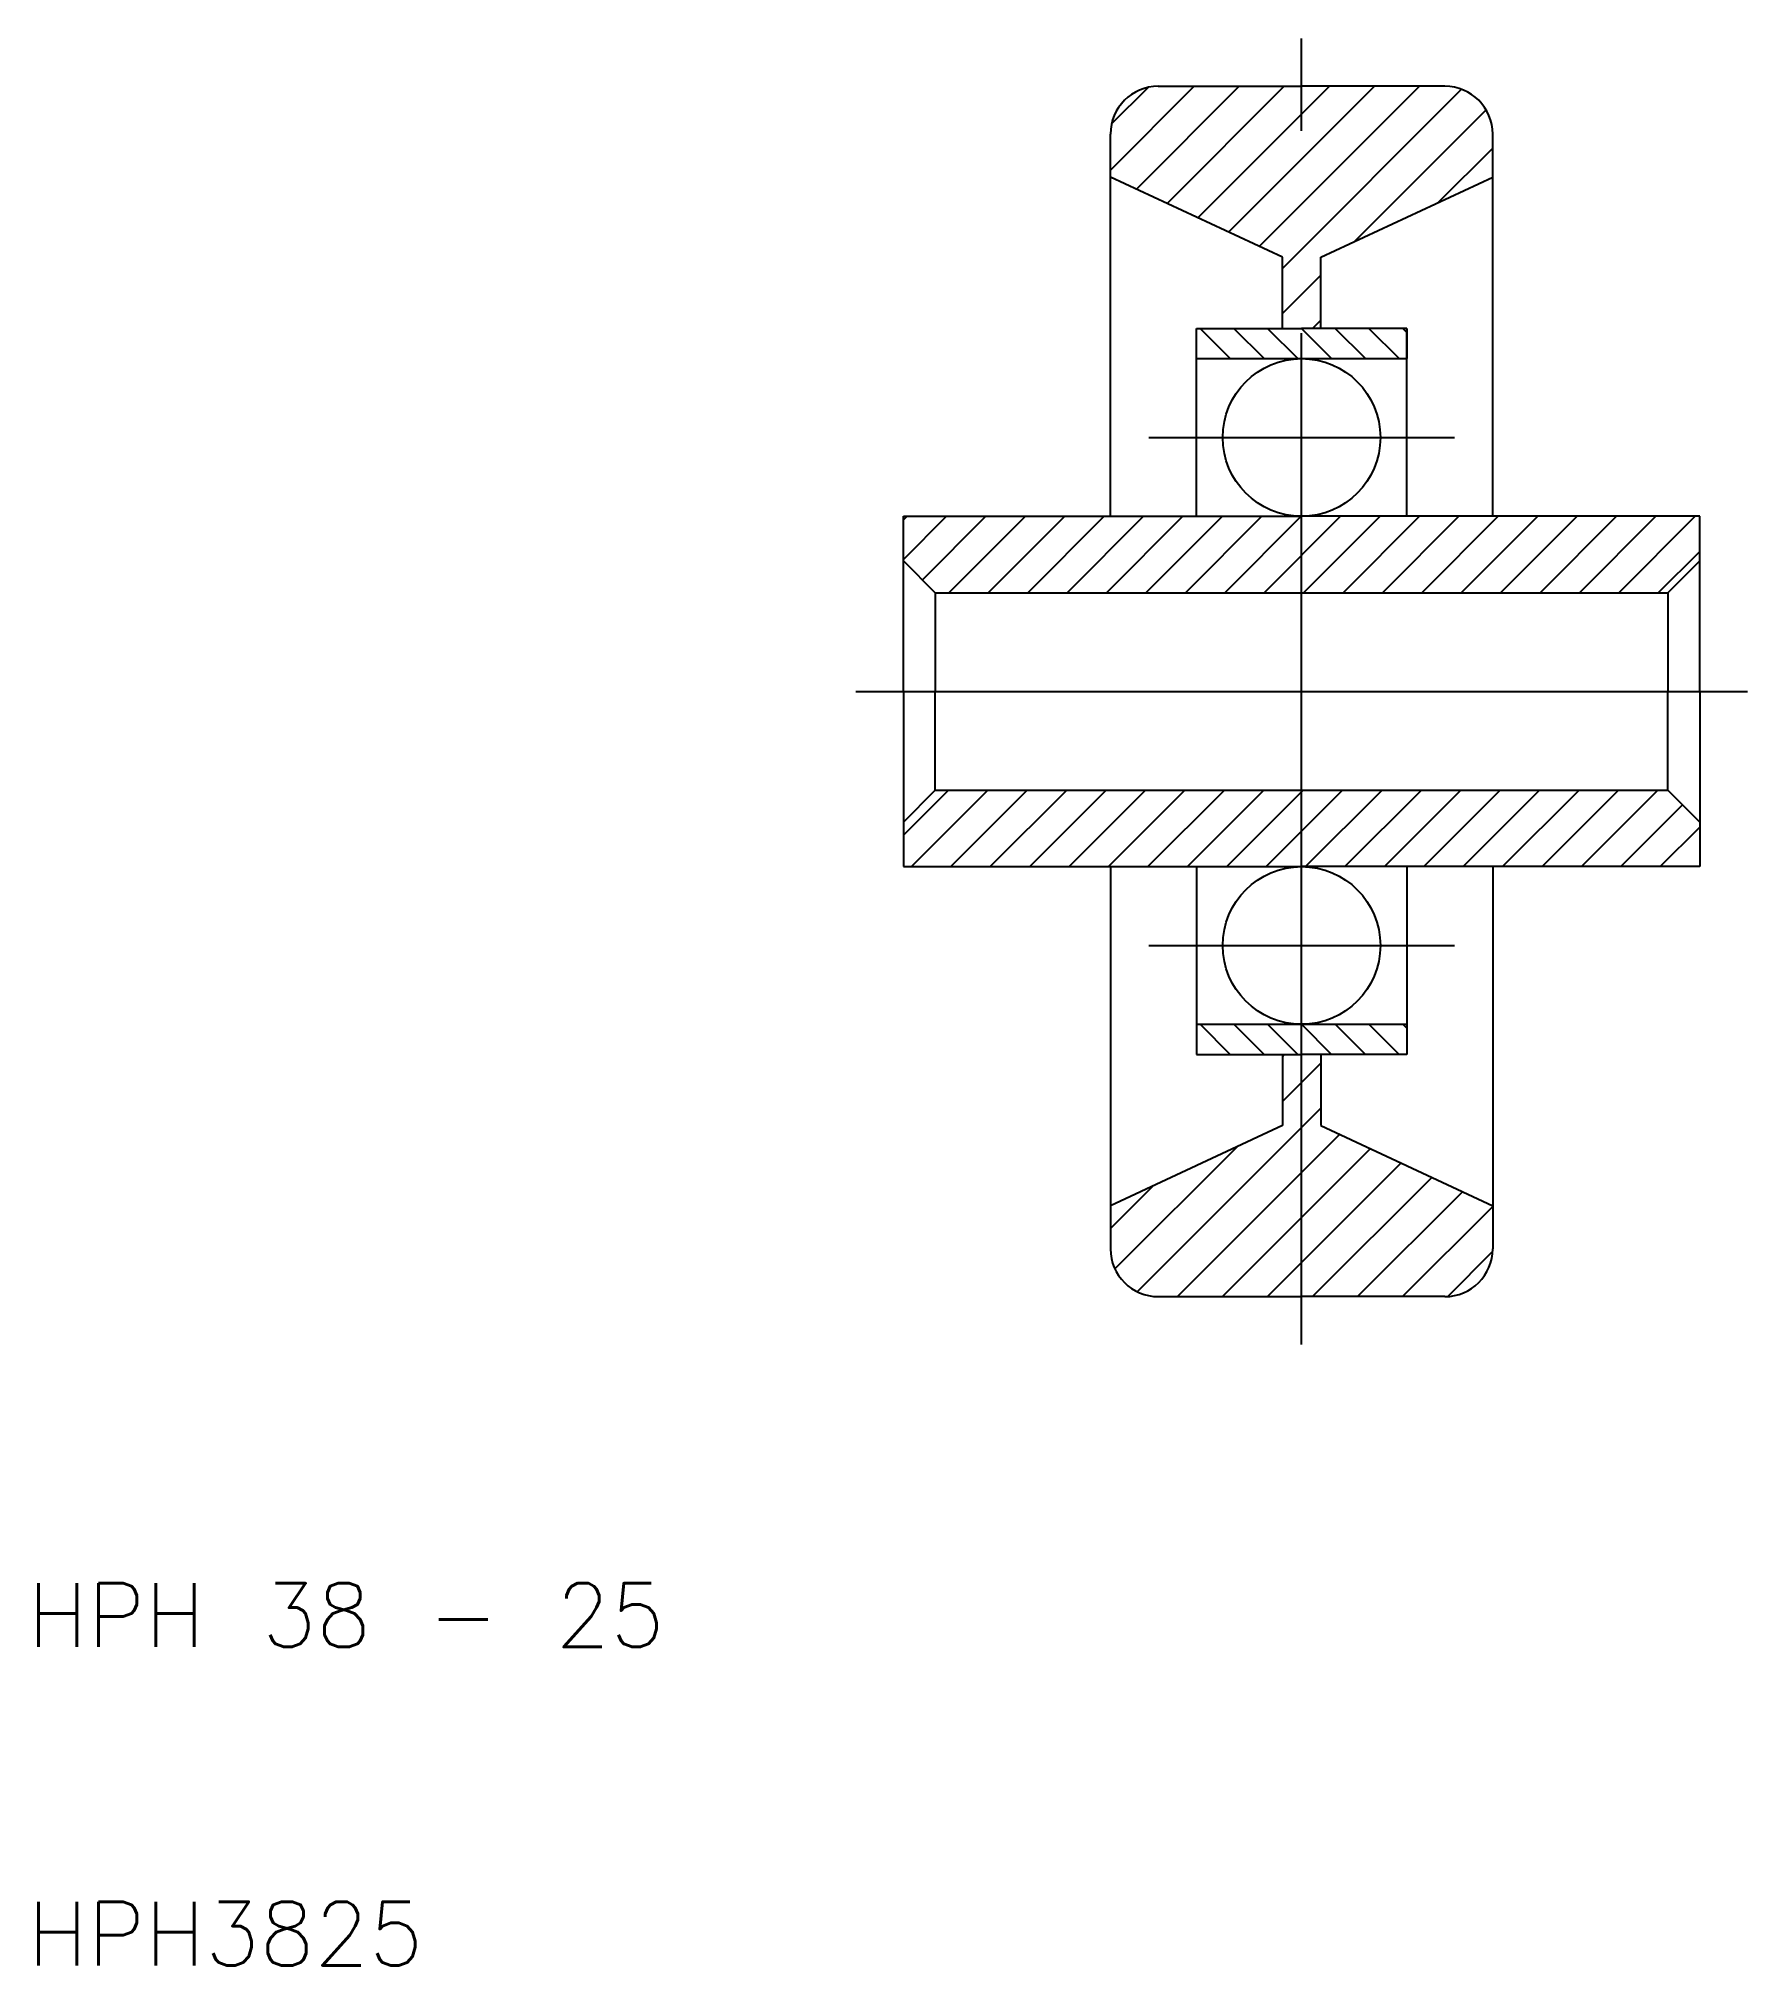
# Model space of a CAD drawing. Extents: x 10.3 to 64, y 10 to 70.5.
import ezdxf

# ---------------------------------------------------------------- set-up
doc = ezdxf.new("R2010")
doc.units = 0
doc.linetypes.add('CENTER', pattern=[50.8, 31.75, -6.35, 6.35, -6.35])
doc.layers.get('0').update_dxf_attribs({"linetype": 'CONTINUOUS'})
doc.layers.add('CENTER', color=1, linetype='CENTER')
doc.styles.get("Standard").update_dxf_attribs({"font": 'txt.shx'})

msp = doc.modelspace()

# ---------------------------------------------------------------- linework, layer by layer
at = {"color": 3, "linetype": 'CONTINUOUS'}
for p, q in [((44, 66.371), (46.629, 69)), ((44.814, 65.77), (48.044, 69)), ((45.779, 65.321), (49.458, 69)), ((46.743, 64.871), (50.872, 69)), ((47.707, 64.421), (52.286, 69)), ((48.672, 63.971), (53.701, 69)), ((44.034, 67.819), (45.181, 68.966)), ((49.4, 63.285), (55.021, 68.907)), ((51.651, 64.122), (55.792, 68.263)), ((54.301, 65.358), (56, 67.057)), ((49.4, 61.871), (50.6, 63.071)), ((46.811, 61.4), (47.761, 60.45)), ((47.871, 61.4), (48.821, 60.45)), ((48.932, 61.4), (49.882, 60.45)), ((49.993, 61.4), (50.943, 60.45)), ((50.343, 61.4), (50.6, 61.657)), ((51.053, 61.4), (52.003, 60.45)), ((52.114, 61.4), (53.064, 60.45)), ((53.175, 61.4), (53.3, 61.275)), ((37.5, 54.148), (38.852, 55.5)), ((37.5, 55.386), (37.614, 55.5)), ((38.095, 53.505), (40.089, 55.5)), ((38.927, 53.1), (41.327, 55.5)), ((40.164, 53.1), (42.564, 55.5)), ((41.402, 53.1), (43.802, 55.5)), ((42.639, 53.1), (45.039, 55.5)), ((43.876, 53.1), (46.276, 55.5)), ((45.114, 53.1), (47.514, 55.5)), ((46.351, 53.1), (48.751, 55.5)), ((47.589, 53.1), (49.989, 55.5)), ((48.826, 53.1), (51.226, 55.5)), ((50.064, 53.1), (52.464, 55.5)), ((51.301, 53.1), (53.701, 55.5)), ((52.538, 53.1), (54.938, 55.5)), ((53.776, 53.1), (56.176, 55.5)), ((55.013, 53.1), (57.413, 55.5)), ((56.251, 53.1), (58.651, 55.5)), ((57.488, 53.1), (59.888, 55.5)), ((58.726, 53.1), (61.126, 55.5)), ((59.963, 53.1), (62.363, 55.5)), ((61.201, 53.1), (62.5, 54.399)), ((37.5, 45.486), (38.914, 46.9)), ((37.751, 44.5), (40.151, 46.9)), ((38.989, 44.5), (41.389, 46.9)), ((40.226, 44.5), (42.626, 46.9)), ((41.464, 44.5), (43.864, 46.9)), ((42.701, 44.5), (45.101, 46.9)), ((43.938, 44.5), (46.338, 46.9)), ((45.176, 44.5), (47.576, 46.9)), ((46.413, 44.5), (48.813, 46.9)), ((47.651, 44.5), (50.051, 46.9)), ((48.888, 44.5), (51.288, 46.9)), ((50.126, 44.5), (52.526, 46.9)), ((51.363, 44.5), (53.763, 46.9)), ((52.601, 44.5), (55.001, 46.9)), ((53.838, 44.5), (56.238, 46.9)), ((55.075, 44.5), (57.475, 46.9)), ((56.313, 44.5), (58.713, 46.9)), ((57.55, 44.5), (59.95, 46.9)), ((58.788, 44.5), (61.188, 46.9)), ((60.025, 44.5), (61.963, 46.437)), ((61.263, 44.5), (62.5, 45.737)), ((46.811, 39.55), (47.761, 38.6)), ((47.871, 39.55), (48.821, 38.6)), ((48.932, 39.55), (49.882, 38.6)), ((49.993, 39.55), (50.943, 38.6)), ((51.053, 39.55), (52.003, 38.6)), ((52.114, 39.55), (53.064, 38.6)), ((53.175, 39.55), (53.3, 39.425)), ((49.4, 38.542), (49.458, 38.6)), ((49.4, 37.128), (50.6, 38.328)), ((44.84, 31.153), (50.6, 36.914)), ((44.14, 31.868), (47.976, 35.704)), ((46.101, 31), (51.192, 36.092)), ((47.515, 31), (52.157, 35.642)), ((48.929, 31), (53.121, 35.192)), ((50.343, 31), (54.086, 34.743)), ((44, 33.142), (45.326, 34.468)), ((51.757, 31), (55.05, 34.293)), ((53.172, 31), (56, 33.828)), ((54.588, 31.003), (55.997, 32.412))]:
    msp.add_line(p, q, dxfattribs=at)
at = {"color": 7, "linetype": 'CONTINUOUS'}
for p, q in [((45.5, 69), (50, 69)), ((54.5, 69), (50, 69)), ((44, 55.5), (44, 67.5)), ((56, 55.5), (56, 67.5)), ((49.4, 63.632), (44, 66.15)), ((50.6, 63.632), (56, 66.15)), ((49.4, 61.4), (49.4, 63.632)), ((50.6, 61.4), (50.6, 63.632)), ((46.7, 61.4), (50, 61.4)), ((46.7, 55.5), (46.7, 61.4)), ((53.3, 61.4), (50, 61.4)), ((53.3, 61.4), (53.3, 60.45)), ((53.3, 55.5), (53.3, 61.4)), ((46.7, 60.45), (53.3, 60.45)), ((37.5, 50), (37.5, 55.5)), ((37.5, 55.5), (44, 55.5)), ((44, 55.5), (50, 55.5)), ((56, 55.5), (50, 55.5)), ((62.5, 55.5), (56, 55.5)), ((62.5, 50), (62.5, 55.5)), ((37.5, 54.1), (38.5, 53.1)), ((62.5, 54.1), (61.5, 53.1)), ((38.5, 53.1), (38.5, 50)), ((38.5, 53.1), (61.5, 53.1)), ((61.5, 53.1), (61.5, 50)), ((37.5, 50), (37.5, 44.5)), ((38.5, 46.9), (38.5, 50)), ((61.5, 46.9), (61.5, 50)), ((62.5, 50), (62.5, 44.5)), ((37.5, 45.9), (38.5, 46.9)), ((38.5, 46.9), (61.5, 46.9)), ((62.5, 45.9), (61.5, 46.9)), ((37.5, 44.5), (44, 44.5)), ((44, 44.5), (50, 44.5)), ((44, 44.5), (44, 32.5)), ((46.7, 44.5), (46.7, 38.6)), ((56, 44.5), (50, 44.5)), ((53.3, 44.5), (53.3, 38.6)), ((56, 44.5), (56, 32.5)), ((62.5, 44.5), (56, 44.5)), ((46.7, 39.55), (53.3, 39.55)), ((46.7, 38.6), (50, 38.6)), ((49.4, 38.6), (49.4, 36.368)), ((53.3, 38.6), (50, 38.6)), ((50.6, 38.6), (50.6, 36.368)), ((49.4, 36.368), (44, 33.85)), ((50.6, 36.368), (56, 33.85)), ((45.5, 31), (50, 31)), ((54.5, 31), (50, 31))]:
    msp.add_line(p, q, dxfattribs=at)
for centre in [(50, 57.975), (50, 42.025)]:
    msp.add_circle(centre, 2.475, dxfattribs=at)
for centre, start, end in [((45.5, 67.5), 90, 180), ((54.5, 67.5), 0, 90), ((45.5, 32.5), 180, 270), ((54.5, 32.5), 270, 0)]:
    msp.add_arc(centre, 1.5, start, end, dxfattribs=at)
at = {"layer": 'CENTER', "color": 1, "linetype": 'CENTER'}
for p, q in [((50, 29.5), (50, 70.5)), ((45.2, 57.975), (54.8, 57.975)), ((36, 50), (64, 50)), ((45.2, 42.025), (54.8, 42.025))]:
    msp.add_line(p, q, dxfattribs=at)

# ---------------------------------------------------------------- texts
at = {"color": 7, "linetype": 'CONTINUOUS'}
for s, p in [('HPH 38 - 25', (10, 20)), ('HPH3825', (10, 10))]:
    msp.add_text(s, height=2, dxfattribs=at).set_placement(p)

doc.saveas('drawing.dxf')
